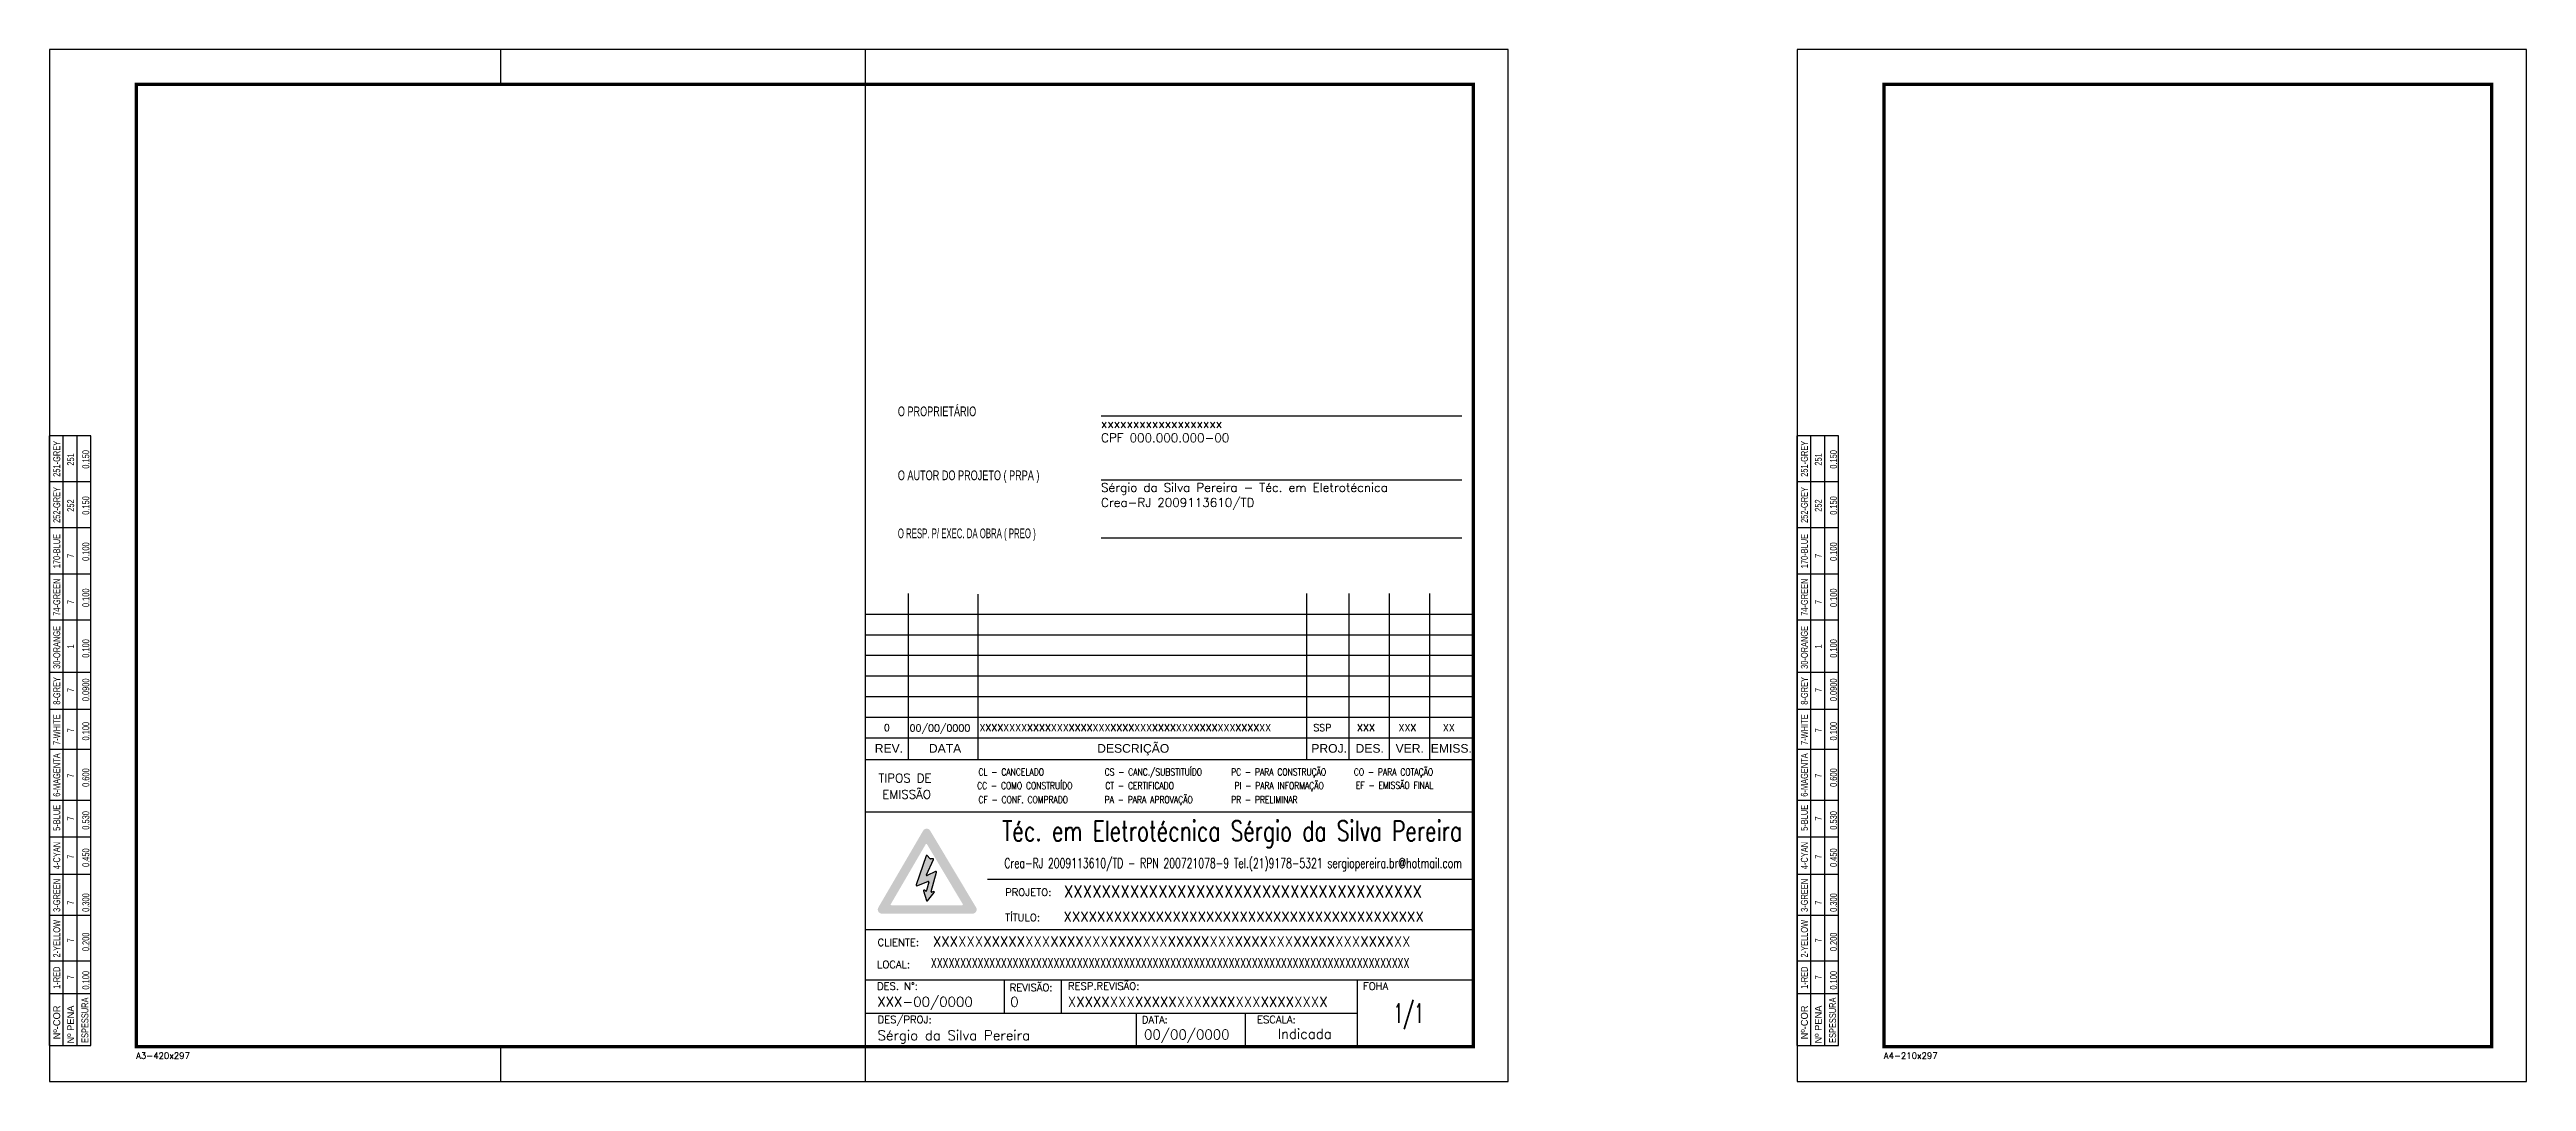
# Paper-space layout 'Folhas ABNT' of a CAD drawing. Header units: millimetres. Extents: x -50 to 3498, y 20 to 861.
# Drawn here: x 2784 to 3498, y 20 to 317 of the extents above; entities that cross this region are included whole.
import ezdxf
from ezdxf.enums import TextEntityAlignment as Align

# ---------------------------------------------------------------- set-up
doc = ezdxf.new("R2010")
doc.units = ezdxf.units.MM
for name, color, linetype in [('ARQ-FOLHA', 7, 'Continuous'), ('ARQ-LINHA-01', 1, 'Continuous'), ('ARQ-LINHA-03', 3, 'Continuous'), ('ARQ-LINHA-05', 5, 'Continuous'), ('ARQ-LINHA-06', 6, 'Continuous'), ('ARQ-TEXTO2', 2, 'Continuous'), ('ARQ-TEXTO3', 3, 'Continuous'), ('ARQ-TEXTO4', 4, 'Continuous'), ('Indice_Furo', 7, 'Continuous'), ('PADRÃO', 1, 'Continuous')]:
    doc.layers.add(name, color=color, linetype=linetype)
doc.layers.add('PEN01', color=1, linetype='Continuous', lineweight=30)
doc.styles.add('arial', font='arial.ttf')
doc.styles.add('ROMANS', font='romans.shx')

psp = doc.layouts.new('Folhas ABNT')

# ---------------------------------------------------------------- hatches: boundary and pattern name
at = {"layer": 'Indice_Furo'}
h = psp.add_hatch(color=256, dxfattribs=at)
h.paths.add_polyline_path([(3024, 68.31, -0.57889), (3022.98, 70.08), (3035.88, 92.18, -0.570726), (3037.91, 92.19), (3051.13, 70.09, -0.582466), (3050.12, 68.31)])
h.paths.add_polyline_path([(3036.98, 88.3), (3047.3, 71.03, -0.582466), (3047.14, 70.74), (3026.74, 70.74, -0.57889), (3026.57, 71.03), (3036.64, 88.3, -0.570726)], flags=16)
h.paths.add_polyline_path([(3038.89, 83.87), (3036.81, 79.51, 0.704624), (3037.03, 79.29, -0.000561), (3037.03, 79.29), (3039.46, 80.42, -0.641226), (3039.69, 80.22), (3038.15, 74.71, 0.563291), (3038.34, 74.5, 0.002922), (3038.34, 74.5), (3038.91, 74.63, -0.718558), (3039.07, 74.35), (3037.1, 72.02, -0.600946), (3036.81, 72.09), (3036.03, 74.87, -0.717189), (3036.29, 75.05), (3036.58, 74.84, 0.536241), (3036.84, 74.93, -0.003757), (3036.84, 74.93), (3037.49, 77.36, 0.611133), (3037.26, 77.55), (3034.1, 76.35, -0.633949), (3033.88, 76.56), (3036.72, 84.96, -0.55899), (3037, 85.02), (3037.84, 84.16, 0.201114), (3037.96, 84.11, -0.201114), (3037.84, 84.16), (3037, 85.02, 0.559507), (3036.72, 84.96, -0.000394), (3036.72, 84.96), (3033.88, 76.56, 0.639938), (3034.1, 76.35, -0.00426), (3034.1, 76.35), (3037.26, 77.55, -0.611133), (3037.49, 77.36), (3036.84, 74.93, -0.531414), (3036.58, 74.84), (3036.29, 75.05, 0.716672), (3036.03, 74.87, 0.000331), (3036.03, 74.87, 0.00001), (3036.03, 74.87), (3036.81, 72.09, 0.600946), (3037.1, 72.02), (3039.07, 74.35, 0.721448), (3038.91, 74.63, -0.001903), (3038.91, 74.63), (3038.34, 74.5, -0.567147), (3038.15, 74.71), (3039.69, 80.22, 0.621728), (3039.47, 80.42, 0.013941), (3039.46, 80.42), (3037.03, 79.29, -0.703785), (3036.81, 79.51), (3038.89, 83.87, 0.551762), (3038.74, 84.11, -0.551762)], flags=0)
psp.add_hatch(color=256, dxfattribs=at).paths.add_polyline_path([(3039.69, 80.22, 0.641226), (3039.46, 80.42), (3037.03, 79.29, -0.703785), (3036.81, 79.51), (3038.89, 83.87, 0.551762), (3038.74, 84.11), (3037.89, 84.11), (3037, 85.02, 0.55899), (3036.72, 84.96), (3033.88, 76.56, 0.633949), (3034.1, 76.35), (3037.26, 77.55, -0.611133), (3037.49, 77.36), (3036.84, 74.93, -0.531414), (3036.58, 74.84), (3036.29, 75.05, 0.717189), (3036.03, 74.87), (3036.81, 72.09, 0.600946), (3037.1, 72.02), (3039.07, 74.35, 0.718558), (3038.91, 74.63), (3038.34, 74.5, -0.567147), (3038.15, 74.71)])

# ---------------------------------------------------------------- linework, layer by layer
at = {"layer": 'ARQ-FOLHA', "color": 6}
psp.add_line((3019.31, 30.01), (3019.31, 307.01), dxfattribs=at)
at = {"layer": 'ARQ-LINHA-01'}
for p, q in [((3204.31, 317.01), (2784.31, 317.01)), ((2784.31, 317.01), (2784.31, 20.01)), ((2914.31, 307.01), (2914.31, 317.01)), ((3019.31, 307.01), (3019.31, 317.01)), ((3204.31, 20.01), (3204.31, 317.01)), ((3497.59, 317.01), (3287.59, 317.01)), ((3287.59, 317.01), (3287.59, 20.01)), ((3497.59, 20.01), (3497.59, 317.01)), ((3019.31, 154.5), (3194.31, 154.5)), ((3019.31, 148.58), (3194.31, 148.58)), ((3019.31, 142.66), (3194.31, 142.66)), ((3019.31, 136.74), (3194.31, 136.74)), ((3019.31, 130.82), (3194.31, 130.82)), ((3019.31, 124.81), (3194.31, 124.81)), ((3054.37, 78.23), (3194.31, 78.23)), ((2914.31, 20.01), (2914.31, 30.01)), ((3019.31, 20.01), (3019.31, 30.01)), ((2784.31, 20.01), (3204.31, 20.01)), ((3287.59, 20.01), (3497.59, 20.01))]:
    psp.add_line(p, q, dxfattribs=at)
at = {"layer": 'ARQ-LINHA-03'}
for p, q in [((3031.59, 160.42), (3031.59, 112.8)), ((3051.62, 160.3), (3051.62, 112.68)), ((3146.31, 160.42), (3146.31, 112.8)), ((3158.45, 160.42), (3158.45, 112.8)), ((3170.08, 160.42), (3170.08, 112.8)), ((3181.71, 160.42), (3181.71, 112.8)), ((3019.31, 118.89), (3194.31, 118.89)), ((3019.31, 112.68), (3194.31, 112.68)), ((3019.31, 49.3), (3194.31, 49.3)), ((3059.34, 39.65), (3059.34, 49.3)), ((3075.73, 39.65), (3075.73, 49.3)), ((3161.01, 30.01), (3161.01, 49.3)), ((3019.31, 39.65), (3161.01, 39.65)), ((3097.29, 30.01), (3097.29, 39.65)), ((3128.68, 30.01), (3128.68, 39.65))]:
    psp.add_line(p, q, dxfattribs=at)
at = {"layer": 'ARQ-LINHA-05'}
for p, q in [((3194.31, 97.53), (3019.31, 97.53)), ((3019.31, 63.77), (3194.31, 63.77))]:
    psp.add_line(p, q, dxfattribs=at)
at = {"layer": 'ARQ-LINHA-06', "const_width": 1}
for points in [[(3194.31, 307.01), (2809.31, 307.01), (2809.31, 30.01), (3194.31, 30.01), (3194.31, 307.01)], [(3487.59, 307.01), (3312.59, 307.01), (3312.59, 30.01), (3487.59, 30.01), (3487.59, 307.01)]]:
    psp.add_lwpolyline(points, dxfattribs=at)
at = {"layer": 'Indice_Furo'}
for p, q in [((3036.72, 84.96), (3033.88, 76.56)), ((3036.81, 79.51), (3038.89, 83.87)), ((3037.84, 84.16), (3037, 85.02)), ((3039.46, 80.42), (3037.03, 79.29)), ((3038.74, 84.11), (3037.96, 84.11)), ((3038.15, 74.71), (3039.69, 80.22)), ((3034.1, 76.35), (3037.26, 77.55)), ((3036.03, 74.87), (3036.81, 72.09)), ((3036.58, 74.84), (3036.29, 75.05)), ((3037.49, 77.36), (3036.84, 74.93)), ((3037.1, 72.02), (3039.07, 74.35)), ((3038.91, 74.63), (3038.34, 74.5))]:
    psp.add_line(p, q, dxfattribs=at)
for centre, start, end in [((3036.88, 84.9), 44.51503, 161.33411), ((3036.96, 79.44), 154.44705, 294.99625), ((3037.96, 84.28), 224.51503, 270), ((3038.74, 83.94), 334.44705, 90), ((3039.53, 80.27), 344.32, 114.99625), ((3034.04, 76.51), 161.33411, 290.8246), ((3036.19, 74.92), 53.15558, 195.74623), ((3036.68, 74.97), 233.15558, 345.10274), ((3036.97, 72.13), 195.74623, 319.76065), ((3037.32, 77.4), 345.10274, 110.8246), ((3038.31, 74.66), 164.32, 282.55839), ((3038.95, 74.46), 319.76065, 102.55839)]:
    psp.add_arc(centre, 0.168, start, end, dxfattribs=at)
at = {"layer": 'PADRÃO', "color": 2}
for p, q in [((2784.31, 30.32), (2784.31, 205.87)), ((2796.21, 205.87), (2784.31, 205.87)), ((2796.21, 205.87), (2784.31, 205.87)), ((2788.28, 30.32), (2788.28, 205.87)), ((2792.25, 30.32), (2792.25, 205.87)), ((2796.21, 30.32), (2796.21, 205.87)), ((3287.59, 30.32), (3287.59, 205.87)), ((3299.49, 205.87), (3287.59, 205.87)), ((3299.49, 205.87), (3287.59, 205.87)), ((3291.55, 30.32), (3291.55, 205.87)), ((3295.52, 30.32), (3295.52, 205.87)), ((3299.49, 30.32), (3299.49, 205.87)), ((2796.21, 192.6), (2784.31, 192.6)), ((2796.21, 192.6), (2784.31, 192.6)), ((2796.21, 192.6), (2784.31, 192.6)), ((3299.49, 192.6), (3287.59, 192.6)), ((3299.49, 192.6), (3287.59, 192.6)), ((3299.49, 192.6), (3287.59, 192.6)), ((2796.21, 179.32), (2784.31, 179.32)), ((2796.21, 179.32), (2784.31, 179.32)), ((3299.49, 179.32), (3287.59, 179.32)), ((3299.49, 179.32), (3287.59, 179.32)), ((2796.21, 166.04), (2784.31, 166.04)), ((2796.21, 166.04), (2784.31, 166.04)), ((2796.21, 166.04), (2784.31, 166.04)), ((3299.49, 166.04), (3287.59, 166.04)), ((3299.49, 166.04), (3287.59, 166.04)), ((3299.49, 166.04), (3287.59, 166.04)), ((2796.21, 152.76), (2784.31, 152.76)), ((2796.21, 152.76), (2784.31, 152.76)), ((2796.21, 152.76), (2784.31, 152.76)), ((3299.49, 152.76), (3287.59, 152.76)), ((3299.49, 152.76), (3287.59, 152.76)), ((3299.49, 152.76), (3287.59, 152.76)), ((2784.31, 137.78), (2796.21, 137.78)), ((3287.59, 137.78), (3299.49, 137.78)), ((2784.31, 127.13), (2796.21, 127.13)), ((3287.59, 127.13), (3299.49, 127.13)), ((2784.31, 115.68), (2796.21, 115.68)), ((3287.59, 115.68), (3299.49, 115.68)), ((3133.14, 112.8), (3133.14, 112.68)), ((2784.31, 101.01), (2796.21, 101.01)), ((3287.59, 101.01), (3299.49, 101.01)), ((2784.31, 90.43), (2796.21, 90.43)), ((3287.59, 90.43), (3299.49, 90.43)), ((2784.31, 79.71), (2796.21, 79.71)), ((3287.59, 79.71), (3299.49, 79.71)), ((2784.31, 67.82), (2796.21, 67.82)), ((3287.59, 67.82), (3299.49, 67.82)), ((2784.31, 54.71), (2796.21, 54.71)), ((3287.59, 54.71), (3299.49, 54.71)), ((2784.31, 45.35), (2796.21, 45.35)), ((3287.59, 45.35), (3299.49, 45.35)), ((2784.31, 30.32), (2796.21, 30.32)), ((3287.59, 30.32), (3299.49, 30.32))]:
    psp.add_line(p, q, dxfattribs=at)
at = {"layer": 'PEN01'}
for p, q in [((3191.05, 211.51), (3087.12, 211.51)), ((3191.05, 193.1), (3087.12, 193.1)), ((3191.05, 176.4), (3087.12, 176.4))]:
    psp.add_line(p, q, dxfattribs=at)

# ---------------------------------------------------------------- texts
at = {"layer": 'ARQ-TEXTO2', "linetype": 'Continuous'}
for s, width, p in [('O PROPRIETÁRIO', 0.7, (3028.6, 211.48)), ('O AUTOR DO PROJETO ( PRPA )', 0.7, (3028.6, 193.07)), ('O RESP. P/ EXEC. DA OBRA ( PREO )', 0.6, (3028.6, 176.36))]:
    psp.add_text(s, height=2.8, dxfattribs=dict(at, width=width)).set_placement(p)
at = {"layer": 'ARQ-TEXTO2', "style": 'ROMANS'}
for s, height, p in [('xxxxxxxxxxxxxxxxxxx', 2.52, (3087.12, 208.11)), ('CPF 000.000.000-00', 2.52, (3087.12, 204.01)), ('Sérgio da Silva Pereira - Téc. em Eletrotécnica', 2.52, (3087.1, 189.7)), ('Crea-RJ 2009113610/TD', 2.52, (3087.1, 185.37)), ('0', 2, (3024.58, 120.84)), ('00/00/0000', 2, (3031.97, 120.76)), ('XXXXXXXXXXXXXXXXXXXXXXXXXXXXXXXXXXXXXXXXXXXXXXXXX', 2, (3052.1, 120.84)), ('SSP', 2, (3148.23, 120.84)), ('XXX', 2, (3160.85, 120.84)), ('XXX', 2, (3172.78, 120.84)), ('XX', 2, (3185.56, 120.84)), ('TIPOS DE', 2.5, (3022.99, 106.07)), ('EMISSÃO', 2.5, (3024.11, 101.38)), ('PROJETO:', 2.111, (3059.48, 73.39)), ('TÍTULO:', 2.111, (3059.48, 66.17)), ('XXXXXXXXXXXXXXXXXXXXXXXXXXXXXXXXXXXXXXXXXXXXXXXXXXXXXXXXX', 2.8148, (3038.71, 58.87))]:
    psp.add_text(s, height=height, dxfattribs=at).set_placement(p)
for s, height, width, p in [('CL - CANCELADO', 2, 0.8, (3051.82, 108.11)), ('CS - CANC./SUBSTITUÍDO', 2, 0.8, (3088.15, 108.11)), ('PC - PARA CONSTRUÇÃO', 2, 0.8, (3124.58, 108.11)), ('CO - PARA COTAÇÃO', 2, 0.8, (3159.92, 108.11)), ('CC - COMO CONSTRUÍDO', 2, 0.8, (3051.44, 104.13)), ('CF - CONF. COMPRADO', 2, 0.8, (3051.82, 100.15)), ('PA - PARA APROVAÇÃO', 2, 0.8, (3088.15, 100.15)), ('CT - CERTIFICADO', 2, 0.8, (3088.36, 104.13)), ('PR - PRELIMINAR', 2, 0.8, (3124.58, 100.15)), ('PI - PARA INFORMAÇÃO', 2, 0.8, (3125.54, 104.13)), ('EF - EMISSÃO FINAL', 2, 0.8, (3160.49, 104.25)), ('XXXXXXXXXXXXXXXXXXXXXXXXXXXXXXXXXXXXXXXXXXXXXXXXXXXXXXXXXXXXXXXXXXXXXXXXXXXXXXXXXX', 2.8, 0.7, (3038.14, 52.71))]:
    psp.add_text(s, height=height, dxfattribs=dict(at, width=width)).set_placement(p)
at = {"layer": 'ARQ-TEXTO2', "style": 'ROMANS', "width": 0.614488}
psp.add_text('Crea-RJ 2009113610/TD - RPN 200721078-9 Tel.(21)9178-5321 sergiopereira.br@hotmail.com', height=2.8148, rotation=359.99997, dxfattribs=at).set_placement((3059.27, 81.44), (3191.05, 81.44), align=Align.FIT)
at = {"layer": 'ARQ-TEXTO2', "lineweight": 30, "style": 'ROMANS'}
for s, height, p in [('XXXXXXXXXXXXXXXXXXXXXXXXXXXXXXX', 2.8148, (3077.56, 41.52)), ('Sérgio da Silva Pereira', 2.8148, (3022.76, 31.88)), ('00/00/0000', 2.815, (3099.5, 32.1)), ('Indicada', 2.815, (3137.98, 32.3))]:
    psp.add_text(s, height=height, dxfattribs=at).set_placement(p)
for tag, p in [('XXX-00/0000', (3022.66, 41.53)), ('0', (3060.98, 41.5))]:
    psp.add_attdef(tag, p, 'DESENHO', height=2.815, dxfattribs=at)
at = {"layer": 'ARQ-TEXTO3'}
for s, height, style, p in [('REV.', 2.5, 'arial', (3021.95, 114.62)), ('DATA', 2.5, 'arial', (3037.54, 114.62)), ('DESCRIÇÃO', 2.5, 'arial', (3086, 114.62)), ('PROJ.', 2.5, 'arial', (3147.66, 114.62)), ('DES.', 2.5, 'arial', (3160.41, 114.62)), ('VER.', 2.5, 'arial', (3171.94, 114.62)), ('EMISS.', 2.5, 'arial', (3182.06, 114.62)), ('XXXXXXXXXXXXXXXXXXXXXXXXXXXXXXXXXXXXXXXXXXX', 2.8148, 'ROMANS', (3076.31, 66)), ('CLIENTE:', 2.111, 'ROMANS', (3022.77, 58.99)), ('LOCAL:', 2.111, 'ROMANS', (3022.61, 52.64)), ('DES. N%%d:', 2.111, 'ROMANS', (3022.61, 46.4)), ('REVISÃO:', 2.111, 'ROMANS', (3060.82, 45.98)), ('RESP.REVISÃO:', 2.1111, 'ROMANS', (3077.6, 46.41)), ('FOHA', 2.111, 'ROMANS', (3162.57, 46.4)), ('DES/PROJ:', 2.111, 'ROMANS', (3022.78, 36.76)), ('DATA:', 2.111, 'ROMANS', (3098.85, 36.73)), ('ESCALA:', 2.111, 'ROMANS', (3132.04, 36.76))]:
    psp.add_text(s, height=height, dxfattribs=dict(at, style=style)).set_placement(p)
at = {"layer": 'ARQ-TEXTO3', "style": 'ROMANS', "width": 0.9}
psp.add_text('XXXXXXXXXXXXXXXXXXXXXXXXXXXXXXXXXXXXXX', height=3.5185, dxfattribs=at).set_placement((3076.37, 72.91))
at = {"layer": 'ARQ-TEXTO4', "style": 'ROMANS', "width": 0.641475}
psp.add_text('Téc. em Eletrotécnica Sérgio da Silva Pereira', height=5.7868, dxfattribs=at).set_placement((3058.66, 89.22), (3191.05, 89.22), align=Align.FIT)
at = {"layer": 'ARQ-TEXTO4', "style": 'ROMANS', "width": 0.6}
psp.add_text('1/1', height=5.5, dxfattribs=at).set_placement((3171.32, 36.91))
at = {"layer": 'PADRÃO', "color": 2, "width": 0.8}
for s, p in [('251-GREY', (2787.38, 199.22)), ('251-GREY', (3290.65, 199.22)), ('252-GREY', (2787.38, 185.94)), ('252-GREY', (3290.65, 185.94)), ('170-BLUE', (2787.38, 172.66)), ('170-BLUE', (3290.65, 172.66)), ('74-GREEN', (2787.38, 159.38)), ('74-GREEN', (3290.65, 159.38)), ('30-ORANGE', (2787.38, 144.94)), ('30-ORANGE', (3290.65, 144.94)), ('8-GREY', (2787.38, 132.43)), ('8-GREY', (3290.65, 132.43)), ('7-WHITE', (2787.38, 121.27)), ('7-WHITE', (3290.65, 121.27)), ('6-MAGENTA', (2787.38, 108.21)), ('6-MAGENTA', (3290.65, 108.21)), ('5-BLUE', (2787.38, 95.88)), ('5-BLUE', (3290.65, 95.88)), ('4-CYAN', (2787.38, 85.02)), ('4-CYAN', (3290.65, 85.02)), ('3-GREEN', (2787.38, 73.56)), ('3-GREEN', (3290.65, 73.56)), ('2-YELLOW', (2787.38, 61.09)), ('2-YELLOW', (3290.65, 61.09)), ('1-RED', (2787.38, 49.88)), ('1-RED', (3290.65, 49.88))]:
    psp.add_text(s, height=2, rotation=90, dxfattribs=at).set_placement(p, align=Align.CENTER)
for s, p in [('251', (2791.39, 197.25)), ('0.150', (2795.75, 196.38)), ('251', (3294.67, 197.25)), ('0.150', (3299.03, 196.38)), ('252', (2791.39, 183.98)), ('0.150', (2795.75, 183.1)), ('252', (3294.67, 183.98)), ('0.150', (3299.03, 183.1)), ('7', (2791.39, 170.7)), ('0.100', (2795.75, 169.82)), ('7', (3294.67, 170.7)), ('0.100', (3299.03, 169.82)), ('7', (2791.39, 157.42)), ('0.100', (2795.75, 156.54)), ('7', (3294.67, 157.42)), ('0.100', (3299.03, 156.54)), ('1', (2791.39, 144.59)), ('0,100', (2795.75, 141.95)), ('1', (3294.67, 144.59)), ('0,100', (3299.03, 141.95)), ('0.0900', (2795.75, 129.45)), ('0.0900', (3299.03, 129.45)), ('7', (2791.39, 132.08)), ('7', (3294.67, 132.08)), ('7', (2791.39, 120.48)), ('0.100', (2795.75, 118.14)), ('7', (3294.67, 120.48)), ('0.100', (3299.03, 118.14)), ('7', (2791.39, 107.42)), ('0.600', (2795.75, 104.79)), ('7', (3294.67, 107.42)), ('0.600', (3299.03, 104.79)), ('7', (2791.39, 95.09)), ('0.530', (2795.75, 92.46)), ('7', (3294.67, 95.09)), ('0.530', (3299.03, 92.46)), ('0.450', (2795.75, 81.74)), ('0.450', (3299.03, 81.74)), ('7', (2791.39, 84.08)), ('7', (3294.67, 84.08)), ('7', (2791.39, 70.87)), ('0.300', (2795.75, 68.82)), ('7', (3294.67, 70.87)), ('0.300', (3299.03, 68.82)), ('7', (2791.39, 60)), ('0.200', (2795.75, 57.51)), ('7', (3294.67, 60)), ('0.200', (3299.03, 57.51)), ('7', (2791.39, 49.38)), ('0.100', (2795.75, 46.45)), ('7', (3294.67, 49.38)), ('0.100', (3299.03, 46.45))]:
    psp.add_text(s, height=2, rotation=90, dxfattribs=at).set_placement(p)
at = {"layer": 'PADRÃO', "color": 3, "width": 0.8}
for p in [(2795.5, 31.09), (3298.78, 31.09)]:
    psp.add_text('ESPESSURA', height=2, rotation=90, dxfattribs=at).set_placement(p)
at = {"layer": 'PADRÃO', "color": 3}
for p in [(2787.38, 36.99), (3290.65, 36.99)]:
    psp.add_text('Nº-COR', height=2, rotation=90, dxfattribs=at).set_placement(p, align=Align.CENTER)
for p in [(2791.39, 30.92), (3294.67, 30.92)]:
    psp.add_text('Nº PENA', height=2, rotation=90, dxfattribs=at).set_placement(p)
at = {"layer": 'PADRÃO', "color": 2, "style": 'ROMANS'}
for s, p in [('A3-420x297', (2809.23, 26.53)), ('A4-210x297', (3312.51, 26.53))]:
    psp.add_text(s, height=1.8, dxfattribs=at).set_placement(p)

doc.saveas('drawing.dxf')
